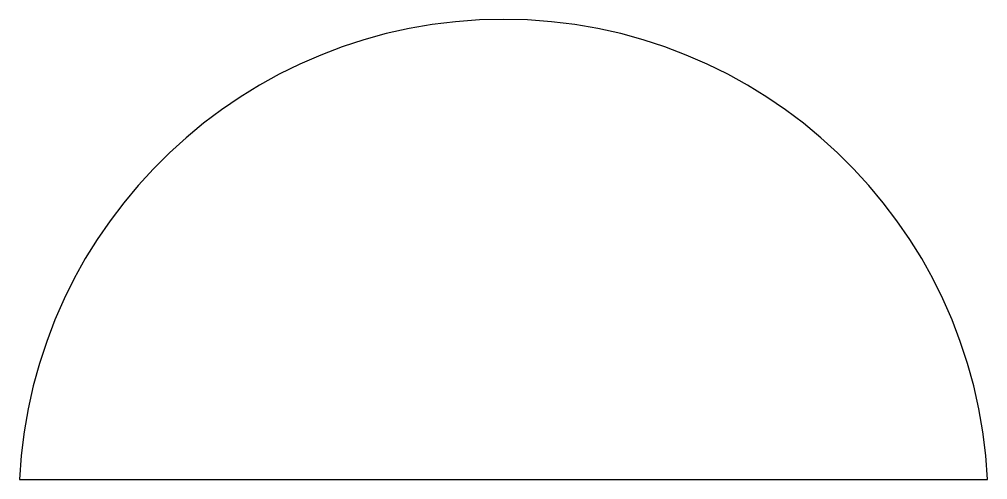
# Model space of a CAD drawing. Header units: inches. Extents: x -9.5 to 9.5, y 0.5 to 9.5.
import ezdxf

# ---------------------------------------------------------------- set-up
doc = ezdxf.new("R2010")
doc.units = ezdxf.units.IN
doc.layers.get('0').update_dxf_attribs({"linetype": 'CONTINUOUS'})

msp = doc.modelspace()

# ---------------------------------------------------------------- linework, layer by layer
msp.add_lwpolyline([(9.458, 0.47, 0.951542), (-9.458, 0.47)], format="xyb", close=True)

doc.saveas('drawing.dxf')
